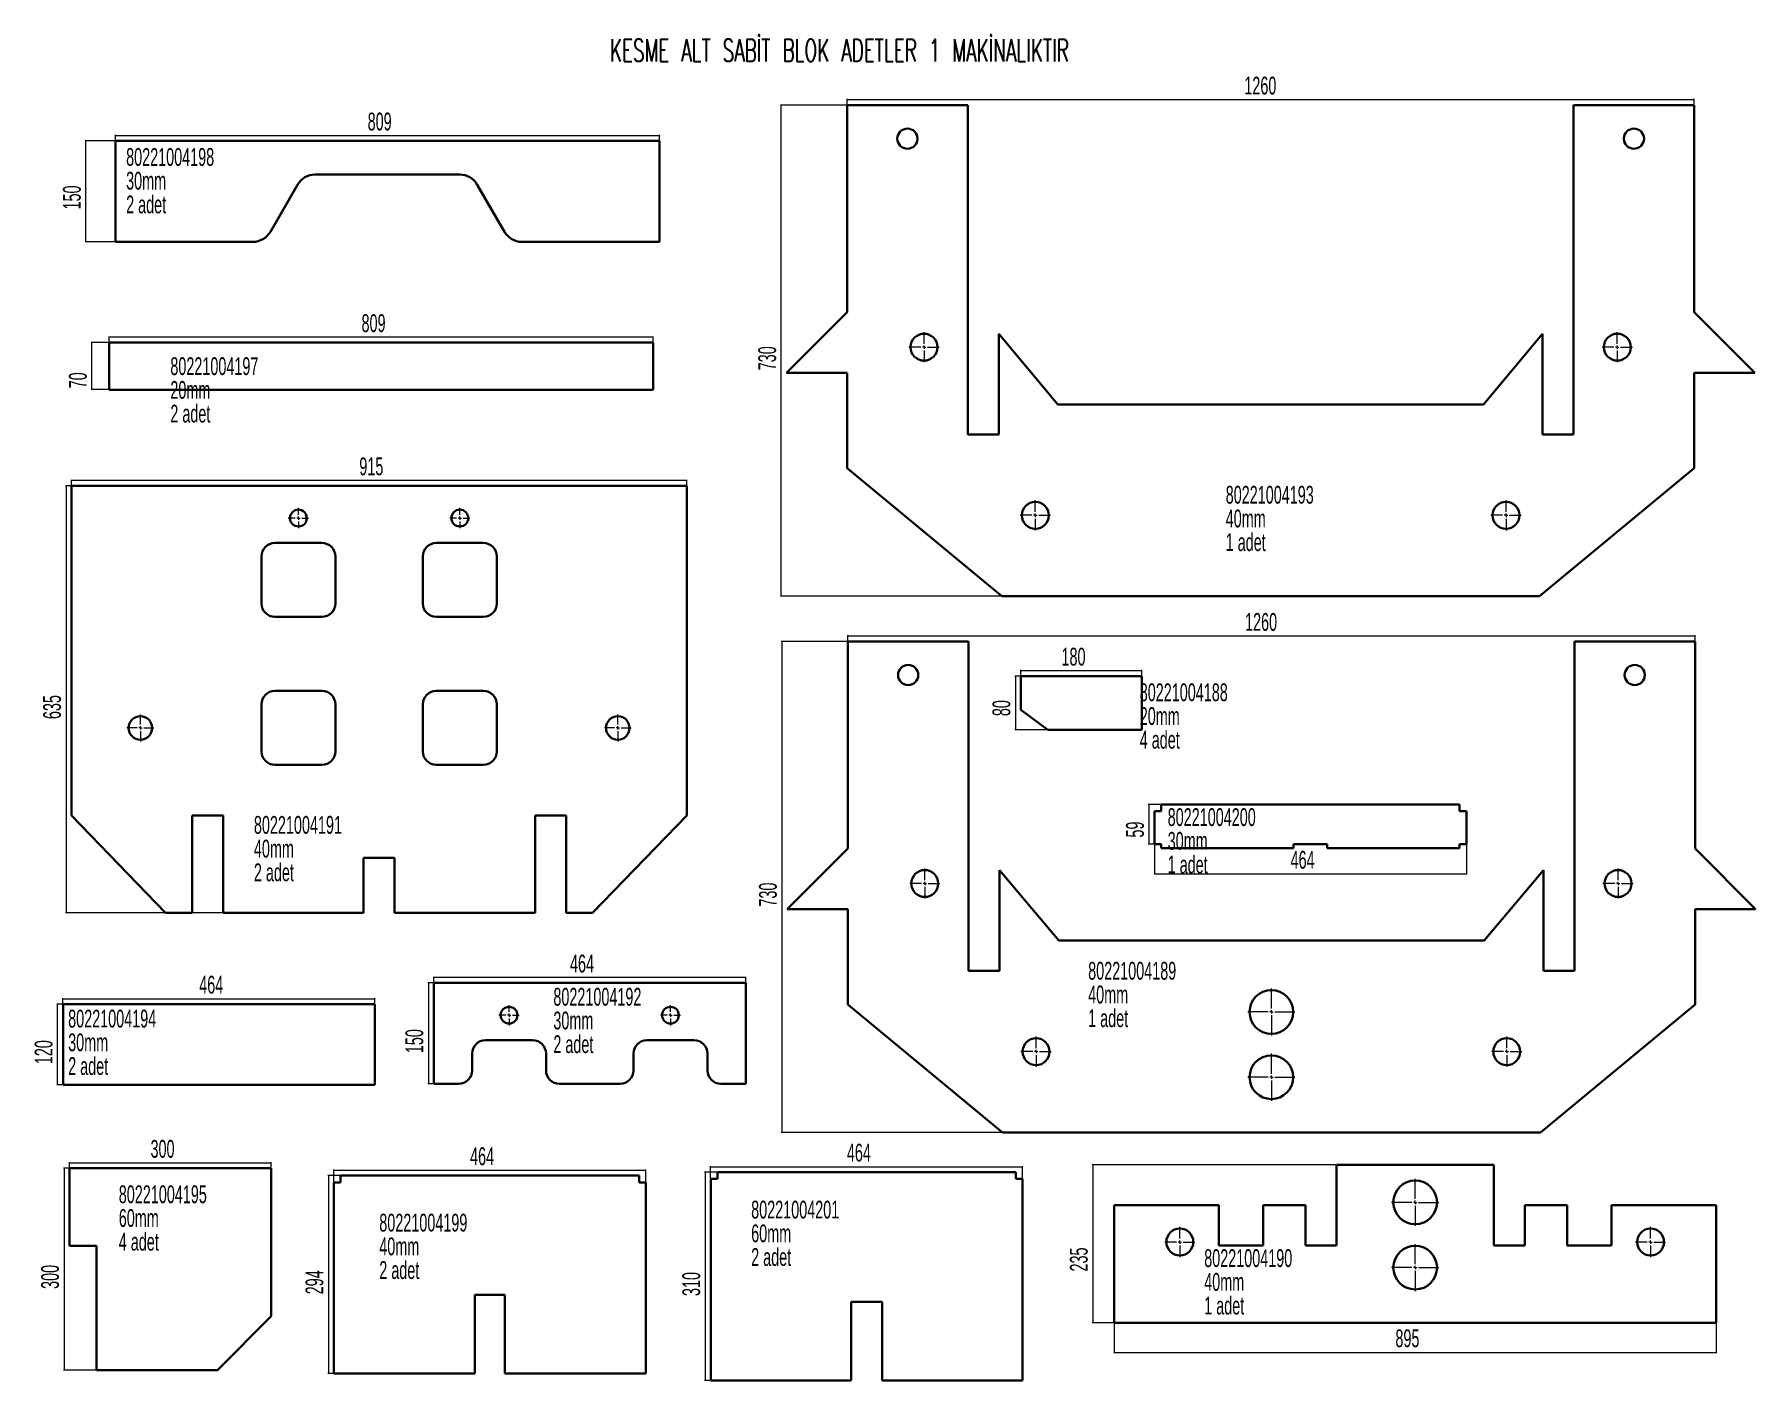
# Model space of a CAD drawing. Header units: millimetres. Extents: x 73 to 2632, y 51 to 2052.
import ezdxf

# ---------------------------------------------------------------- set-up
doc = ezdxf.new("R2010")
doc.units = ezdxf.units.MM
doc.styles.add('SLDTEXTSTYLE0', font='TXT', dxfattribs={"width": 0.605, "bigfont": 'bigfont'})
doc.styles.add('SLDTEXTSTYLE1', font='TXT', dxfattribs={"width": 0.605})
doc.dimstyles.new('SLDDIMSTYLE0', dxfattribs={"dimtxt": 25.683187, "dimasz": 2, "dimexe": 0, "dimexo": 0.0625, "dimgap": 6.420797, "dimtad": 1, "dimrnd": 1e-09, "dimzin": 12, "dimdsep": 46, "dimtxsty": 'SLDTEXTSTYLE1', "dimsah": 1, "dimcen": 0.09, "dimadec": 0, "dimazin": 3, "dimtfac": 1, "dimtofl": 0, "dimtmove": 0, "dimatfit": 3, "dimfxl": 1, "dimfrac": 2, "dimtolj": 1, "dimtzin": 12, "dimarcsym": 0})

# ---------------------------------------------------------------- blocks, each defined once
blk = doc.blocks.new('_D')
at = {"color": 7, "linetype": 'Continuous', "lineweight": 0}
for p, q in [((1539.6, 1099), (1539.6, 1107)), ((1719.6, 1106), (1539.6, 1106)), ((1719.6, 1099), (1719.6, 1107))]:
    blk.add_line(p, q, dxfattribs=at)
at = {"color": 7, "linetype": 'Continuous', "lineweight": 18}
for points in [[(1539.6, 1106), (1541.6, 1105.7), (1541.6, 1106.3)], [(1719.6, 1106), (1717.6, 1106.3), (1717.6, 1105.7)]]:
    blk.add_solid(points, dxfattribs=at)
at = {"color": 7, "linetype": 'Continuous', "lineweight": 18, "insert": (1600.2, 1140.1), "char_height": 26.46, "attachment_point": 1, "style": 'SLDTEXTSTYLE1'}
blk.add_mtext('180', dxfattribs=at)
blk = doc.blocks.new('_D_1')
at = {"color": 7, "linetype": 'Continuous', "lineweight": 0}
for p, q in [((1538.6, 1098), (1530.6, 1098)), ((1531.6, 1098), (1531.6, 1018)), ((1578.6, 1018), (1530.6, 1018))]:
    blk.add_line(p, q, dxfattribs=at)
at = {"color": 7, "linetype": 'Continuous', "lineweight": 18}
for points in [[(1531.6, 1098), (1531.3, 1096), (1532, 1096)], [(1531.6, 1018), (1532, 1020), (1531.3, 1020)]]:
    blk.add_solid(points, dxfattribs=at)
at = {"color": 7, "linetype": 'Continuous', "lineweight": 18, "insert": (1497.5, 1038.4), "char_height": 26.46, "attachment_point": 1, "rotation": 90, "style": 'SLDTEXTSTYLE1'}
blk.add_mtext('80', dxfattribs=at)
blk = doc.blocks.new('SW_NOTE_0')
at = {"color": 0, "linetype": 'Continuous', "lineweight": 0, "attachment_point": 1, "style": 'SLDTEXTSTYLE1'}
for s, insert, char_height in [('80221004188', (0, 34.1), 26.458), ('20mm', (0, -1.2), 26.46), ('4 adet', (0, -36.4), 26.46)]:
    blk.add_mtext(s, dxfattribs=dict(at, insert=insert, char_height=char_height))
blk = doc.blocks.new('_D_2')
at = {"color": 7, "linetype": 'Continuous', "lineweight": 0}
for p, q in [((1282.4, 1150.6), (1282.4, 1158.6)), ((1282.4, 1157.6), (2542.4, 1157.6)), ((2542.4, 1150.6), (2542.4, 1158.6))]:
    blk.add_line(p, q, dxfattribs=at)
at = {"color": 7, "linetype": 'Continuous', "lineweight": 18}
for points in [[(1282.4, 1157.6), (1284.4, 1157.3), (1284.4, 1157.9)], [(2542.4, 1157.6), (2540.4, 1157.9), (2540.4, 1157.3)]]:
    blk.add_solid(points, dxfattribs=at)
at = {"color": 7, "linetype": 'Continuous', "lineweight": 18, "insert": (1873.2, 1191.7), "char_height": 26.46, "attachment_point": 1, "style": 'SLDTEXTSTYLE1'}
blk.add_mtext('1260', dxfattribs=at)
blk = doc.blocks.new('_D_3')
at = {"color": 7, "linetype": 'Continuous', "lineweight": 0}
for p, q in [((1281.4, 1149.6), (1183.4, 1149.6)), ((1184.4, 1149.6), (1184.4, 419.6)), ((1511.4, 419.6), (1183.4, 419.6))]:
    blk.add_line(p, q, dxfattribs=at)
at = {"color": 7, "linetype": 'Continuous', "lineweight": 18}
for points in [[(1184.4, 1149.6), (1184.1, 1147.6), (1184.7, 1147.6)], [(1184.4, 419.6), (1184.7, 421.6), (1184.1, 421.6)]]:
    blk.add_solid(points, dxfattribs=at)
at = {"color": 7, "linetype": 'Continuous', "lineweight": 18, "insert": (1150.3, 755.2), "char_height": 26.46, "attachment_point": 1, "rotation": 90, "style": 'SLDTEXTSTYLE1'}
blk.add_mtext('730', dxfattribs=at)
blk = doc.blocks.new('SW_NOTE_0_1')
at = {"color": 0, "linetype": 'Continuous', "lineweight": 0, "attachment_point": 1, "style": 'SLDTEXTSTYLE1'}
for s, insert, char_height in [('80221004189', (0, 34.1), 26.458), ('40mm', (0, -1.2), 26.46), ('1 adet', (0, -36.4), 26.46)]:
    blk.add_mtext(s, dxfattribs=dict(at, insert=insert, char_height=char_height))
blk = doc.blocks.new('SW_CENTERMARKSYMBOL_0')
at = {"color": 0, "linetype": 'Continuous', "lineweight": 18}
for p, q in [((0, 5), (0, 35)), ((-5, 0), (-35, 0)), ((0, 0), (-2.5, 0)), ((0, 0), (0, 2.5)), ((0, 0), (0, -2.5)), ((0, 0), (2.5, 0)), ((5, 0), (35, 0)), ((0, -5), (0, -35))]:
    blk.add_line(p, q, dxfattribs=at)
blk = doc.blocks.new('SW_CENTERMARKSYMBOL_1')
at = {"color": 0, "linetype": 'Continuous', "lineweight": 18}
for p, q in [((0, 5), (0, 35)), ((-5, 0), (-35, 0)), ((0, 0), (-2.5, 0)), ((0, 0), (0, 2.5)), ((0, 0), (0, -2.5)), ((0, 0), (2.5, 0)), ((5, 0), (35, 0)), ((0, -5), (0, -35))]:
    blk.add_line(p, q, dxfattribs=at)
blk = doc.blocks.new('SW_CENTERMARKSYMBOL_2')
at = {"color": 0, "linetype": 'Continuous', "lineweight": 18}
for p, q in [((-5, 0), (-22.5, 0)), ((0, 0), (-2.5, 0)), ((0, 5), (0, 22.5)), ((0, 0), (0, 2.5)), ((0, 0), (0, -2.5)), ((0, 0), (2.5, 0)), ((5, 0), (22.5, 0)), ((0, -5), (0, -22.5))]:
    blk.add_line(p, q, dxfattribs=at)
blk = doc.blocks.new('SW_CENTERMARKSYMBOL_3')
at = {"color": 0, "linetype": 'Continuous', "lineweight": 18}
for p, q in [((-5, 0), (-22.5, 0)), ((0, 0), (-2.5, 0)), ((0, 5), (0, 22.5)), ((0, 0), (0, 2.5)), ((0, 0), (0, -2.5)), ((0, 0), (2.5, 0)), ((5, 0), (22.5, 0)), ((0, -5), (0, -22.5))]:
    blk.add_line(p, q, dxfattribs=at)
blk = doc.blocks.new('SW_CENTERMARKSYMBOL_4')
at = {"color": 0, "linetype": 'Continuous', "lineweight": 18}
for p, q in [((-5, 0), (-22.5, 0)), ((0, 0), (-2.5, 0)), ((0, 5), (0, 22.5)), ((0, 0), (0, 2.5)), ((0, 0), (0, -2.5)), ((0, 0), (2.5, 0)), ((5, 0), (22.5, 0)), ((0, -5), (0, -22.5))]:
    blk.add_line(p, q, dxfattribs=at)
blk = doc.blocks.new('SW_CENTERMARKSYMBOL_5')
at = {"color": 0, "linetype": 'Continuous', "lineweight": 18}
for p, q in [((-5, 0), (-22.5, 0)), ((0, 0), (-2.5, 0)), ((0, 5), (0, 22.5)), ((0, 0), (0, 2.5)), ((0, 0), (0, -2.5)), ((0, 0), (2.5, 0)), ((5, 0), (22.5, 0)), ((0, -5), (0, -22.5))]:
    blk.add_line(p, q, dxfattribs=at)
blk = doc.blocks.new('_D_4')
at = {"color": 7, "linetype": 'Continuous', "lineweight": 0}
for p, q in [((1678.7, 135.5), (1678.7, 91.5)), ((2573.7, 135.5), (2573.7, 91.5)), ((1678.7, 92.5), (2573.7, 92.5))]:
    blk.add_line(p, q, dxfattribs=at)
at = {"color": 7, "linetype": 'Continuous', "lineweight": 18}
for points in [[(1678.7, 92.5), (1680.7, 92.2), (1680.7, 92.9)], [(2573.7, 92.5), (2571.7, 92.9), (2571.7, 92.2)]]:
    blk.add_solid(points, dxfattribs=at)
at = {"color": 7, "linetype": 'Continuous', "lineweight": 18, "insert": (2096.8, 126.6), "char_height": 26.46, "attachment_point": 1, "style": 'SLDTEXTSTYLE1'}
blk.add_mtext('895', dxfattribs=at)
blk = doc.blocks.new('_D_5')
at = {"color": 7, "linetype": 'Continuous', "lineweight": 0}
for p, q in [((2008.2, 371.5), (1645.7, 371.5)), ((1646.7, 371.5), (1646.7, 136.5)), ((1677.7, 136.5), (1645.7, 136.5))]:
    blk.add_line(p, q, dxfattribs=at)
at = {"color": 7, "linetype": 'Continuous', "lineweight": 18}
for points in [[(1646.7, 371.5), (1646.4, 369.5), (1647, 369.5)], [(1646.7, 136.5), (1647, 138.5), (1646.4, 138.5)]]:
    blk.add_solid(points, dxfattribs=at)
at = {"color": 7, "linetype": 'Continuous', "lineweight": 18, "insert": (1612.6, 212.7), "char_height": 26.46, "attachment_point": 1, "rotation": 90, "style": 'SLDTEXTSTYLE1'}
blk.add_mtext('235', dxfattribs=at)
blk = doc.blocks.new('SW_NOTE_0_2')
at = {"color": 0, "linetype": 'Continuous', "lineweight": 0, "attachment_point": 1, "style": 'SLDTEXTSTYLE1'}
for s, insert, char_height in [('80221004190', (0, 34.1), 26.458), ('40mm', (0, -1.2), 26.46), ('1 adet', (0, -36.4), 26.46)]:
    blk.add_mtext(s, dxfattribs=dict(at, insert=insert, char_height=char_height))
blk = doc.blocks.new('SW_CENTERMARKSYMBOL_6')
at = {"color": 0, "linetype": 'Continuous', "lineweight": 18}
for p, q in [((0, 5), (0, 35)), ((-5, 0), (-35, 0)), ((0, 0), (-2.5, 0)), ((0, 0), (0, 2.5)), ((0, 0), (0, -2.5)), ((0, 0), (2.5, 0)), ((5, 0), (35, 0)), ((0, -5), (0, -35))]:
    blk.add_line(p, q, dxfattribs=at)
blk = doc.blocks.new('SW_CENTERMARKSYMBOL_7')
at = {"color": 0, "linetype": 'Continuous', "lineweight": 18}
for p, q in [((0, 5), (0, 35)), ((-5, 0), (-35, 0)), ((0, 0), (-2.5, 0)), ((0, 0), (0, 2.5)), ((0, 0), (0, -2.5)), ((0, 0), (2.5, 0)), ((5, 0), (35, 0)), ((0, -5), (0, -35))]:
    blk.add_line(p, q, dxfattribs=at)
blk = doc.blocks.new('SW_CENTERMARKSYMBOL_8')
at = {"color": 0, "linetype": 'Continuous', "lineweight": 18}
for p, q in [((-5, 0), (-22.5, 0)), ((0, 0), (-2.5, 0)), ((0, 5), (0, 22.5)), ((0, 0), (0, 2.5)), ((0, 0), (0, -2.5)), ((0, 0), (2.5, 0)), ((5, 0), (22.5, 0)), ((0, -5), (0, -22.5))]:
    blk.add_line(p, q, dxfattribs=at)
blk = doc.blocks.new('SW_CENTERMARKSYMBOL_9')
at = {"color": 0, "linetype": 'Continuous', "lineweight": 18}
for p, q in [((-5, 0), (-22.5, 0)), ((0, 0), (-2.5, 0)), ((0, 5), (0, 22.5)), ((0, 0), (0, 2.5)), ((0, 0), (0, -2.5)), ((0, 0), (2.5, 0)), ((5, 0), (22.5, 0)), ((0, -5), (0, -22.5))]:
    blk.add_line(p, q, dxfattribs=at)
blk = doc.blocks.new('_D_6')
at = {"color": 7, "linetype": 'Continuous', "lineweight": 0}
for p, q in [((127.8, 1381.9), (127.8, 1389.9)), ((1042.8, 1388.9), (127.8, 1388.9)), ((1042.8, 1381.9), (1042.8, 1389.9))]:
    blk.add_line(p, q, dxfattribs=at)
at = {"color": 7, "linetype": 'Continuous', "lineweight": 18}
for points in [[(127.8, 1388.9), (129.8, 1388.6), (129.8, 1389.2)], [(1042.8, 1388.9), (1040.8, 1389.2), (1040.8, 1388.6)]]:
    blk.add_solid(points, dxfattribs=at)
at = {"color": 7, "linetype": 'Continuous', "lineweight": 18, "insert": (555.9, 1423), "char_height": 26.46, "attachment_point": 1, "style": 'SLDTEXTSTYLE1'}
blk.add_mtext('915', dxfattribs=at)
blk = doc.blocks.new('_D_7')
at = {"color": 7, "linetype": 'Continuous', "lineweight": 0}
for p, q in [((126.8, 1380.9), (118.8, 1380.9)), ((119.8, 1380.9), (119.8, 745.9)), ((352.3, 745.9), (118.8, 745.9))]:
    blk.add_line(p, q, dxfattribs=at)
at = {"color": 7, "linetype": 'Continuous', "lineweight": 18}
for points in [[(119.8, 1380.9), (119.5, 1378.9), (120.1, 1378.9)], [(119.8, 745.9), (120.1, 747.9), (119.5, 747.9)]]:
    blk.add_solid(points, dxfattribs=at)
at = {"color": 7, "linetype": 'Continuous', "lineweight": 18, "insert": (85.7, 1034), "char_height": 26.46, "attachment_point": 1, "rotation": 90, "style": 'SLDTEXTSTYLE1'}
blk.add_mtext('635', dxfattribs=at)
blk = doc.blocks.new('SW_NOTE_0_3')
at = {"color": 0, "linetype": 'Continuous', "lineweight": 0, "attachment_point": 1, "style": 'SLDTEXTSTYLE1'}
for s, insert, char_height in [('80221004191', (0, 34.1), 26.458), ('40mm', (0, -1.2), 26.46), ('2 adet', (0, -36.4), 26.46)]:
    blk.add_mtext(s, dxfattribs=dict(at, insert=insert, char_height=char_height))
blk = doc.blocks.new('SW_CENTERMARKSYMBOL_10')
at = {"color": 0, "linetype": 'Continuous', "lineweight": 18}
for p, q in [((-5, 0), (-20, 0)), ((0, 0), (-2.5, 0)), ((0, 5), (0, 20)), ((0, 0), (0, 2.5)), ((0, 0), (0, -2.5)), ((0, 0), (2.5, 0)), ((5, 0), (20, 0)), ((0, -5), (0, -20))]:
    blk.add_line(p, q, dxfattribs=at)
blk = doc.blocks.new('SW_CENTERMARKSYMBOL_11')
at = {"color": 0, "linetype": 'Continuous', "lineweight": 18}
for p, q in [((-5, 0), (-20, 0)), ((0, 0), (-2.5, 0)), ((0, 5), (0, 20)), ((0, 0), (0, 2.5)), ((0, 0), (0, -2.5)), ((0, 0), (2.5, 0)), ((5, 0), (20, 0)), ((0, -5), (0, -20))]:
    blk.add_line(p, q, dxfattribs=at)
blk = doc.blocks.new('SW_CENTERMARKSYMBOL_12')
at = {"color": 0, "linetype": 'Continuous', "lineweight": 18}
for p, q in [((-5, 0), (-15, 0)), ((0, 0), (-2.5, 0)), ((0, 5), (0, 15)), ((0, 0), (0, 2.5)), ((0, 0), (0, -2.5)), ((0, 0), (2.5, 0)), ((5, 0), (15, 0)), ((0, -5), (0, -15))]:
    blk.add_line(p, q, dxfattribs=at)
blk = doc.blocks.new('SW_CENTERMARKSYMBOL_13')
at = {"color": 0, "linetype": 'Continuous', "lineweight": 18}
for p, q in [((-5, 0), (-15, 0)), ((0, 0), (-2.5, 0)), ((0, 5), (0, 15)), ((0, 0), (0, 2.5)), ((0, 0), (0, -2.5)), ((0, 0), (2.5, 0)), ((5, 0), (15, 0)), ((0, -5), (0, -15))]:
    blk.add_line(p, q, dxfattribs=at)
blk = doc.blocks.new('_D_8')
at = {"color": 7, "linetype": 'Continuous', "lineweight": 0}
for p, q in [((666.6, 642.7), (666.6, 650.7)), ((1130.6, 649.7), (666.6, 649.7)), ((1130.6, 642.7), (1130.6, 650.7))]:
    blk.add_line(p, q, dxfattribs=at)
at = {"color": 7, "linetype": 'Continuous', "lineweight": 18}
for points in [[(666.6, 649.7), (668.6, 649.4), (668.6, 650)], [(1130.6, 649.7), (1128.6, 650), (1128.6, 649.4)]]:
    blk.add_solid(points, dxfattribs=at)
at = {"color": 7, "linetype": 'Continuous', "lineweight": 18, "insert": (869.2, 683.8), "char_height": 26.46, "attachment_point": 1, "style": 'SLDTEXTSTYLE1'}
blk.add_mtext('464', dxfattribs=at)
blk = doc.blocks.new('_D_9')
at = {"color": 7, "linetype": 'Continuous', "lineweight": 0}
for p, q in [((665.6, 641.7), (657.6, 641.7)), ((658.6, 641.7), (658.6, 491.7)), ((665.6, 491.7), (657.6, 491.7))]:
    blk.add_line(p, q, dxfattribs=at)
at = {"color": 7, "linetype": 'Continuous', "lineweight": 18}
for points in [[(658.6, 641.7), (658.3, 639.7), (658.9, 639.7)], [(658.6, 491.7), (658.9, 493.7), (658.3, 493.7)]]:
    blk.add_solid(points, dxfattribs=at)
at = {"color": 7, "linetype": 'Continuous', "lineweight": 18, "insert": (624.5, 537.3), "char_height": 26.46, "attachment_point": 1, "rotation": 90, "style": 'SLDTEXTSTYLE1'}
blk.add_mtext('150', dxfattribs=at)
blk = doc.blocks.new('SW_NOTE_0_4')
at = {"color": 0, "linetype": 'Continuous', "lineweight": 0, "attachment_point": 1, "style": 'SLDTEXTSTYLE1'}
for s, insert, char_height in [('80221004192', (0, 34.1), 26.458), ('30mm', (0, -1.2), 26.46), ('2 adet', (0, -36.4), 26.46)]:
    blk.add_mtext(s, dxfattribs=dict(at, insert=insert, char_height=char_height))
blk = doc.blocks.new('SW_CENTERMARKSYMBOL_14')
at = {"color": 0, "linetype": 'Continuous', "lineweight": 18}
for p, q in [((-5, 0), (-15, 0)), ((0, 0), (-2.5, 0)), ((0, 5), (0, 15)), ((0, 0), (0, 2.5)), ((0, 0), (0, -2.5)), ((0, 0), (2.5, 0)), ((5, 0), (15, 0)), ((0, -5), (0, -15))]:
    blk.add_line(p, q, dxfattribs=at)
blk = doc.blocks.new('SW_CENTERMARKSYMBOL_15')
at = {"color": 0, "linetype": 'Continuous', "lineweight": 18}
for p, q in [((-5, 0), (-15, 0)), ((0, 0), (-2.5, 0)), ((0, 5), (0, 15)), ((0, 0), (0, 2.5)), ((0, 0), (0, -2.5)), ((0, 0), (2.5, 0)), ((5, 0), (15, 0)), ((0, -5), (0, -15))]:
    blk.add_line(p, q, dxfattribs=at)
blk = doc.blocks.new('_D_10')
at = {"color": 7, "linetype": 'Continuous', "lineweight": 0}
for p, q in [((1281.3, 1948), (1281.3, 1956)), ((1281.3, 1955), (2541.3, 1955)), ((2541.3, 1948), (2541.3, 1956))]:
    blk.add_line(p, q, dxfattribs=at)
at = {"color": 7, "linetype": 'Continuous', "lineweight": 18}
for points in [[(1281.3, 1955), (1283.3, 1954.6), (1283.3, 1955.3)], [(2541.3, 1955), (2539.3, 1955.3), (2539.3, 1954.6)]]:
    blk.add_solid(points, dxfattribs=at)
at = {"color": 7, "linetype": 'Continuous', "lineweight": 18, "insert": (1872.1, 1989.1), "char_height": 26.46, "attachment_point": 1, "style": 'SLDTEXTSTYLE1'}
blk.add_mtext('1260', dxfattribs=at)
blk = doc.blocks.new('_D_11')
at = {"color": 7, "linetype": 'Continuous', "lineweight": 0}
for p, q in [((1280.3, 1947), (1182.3, 1947)), ((1183.3, 1217), (1183.3, 1947)), ((1510.3, 1217), (1182.3, 1217))]:
    blk.add_line(p, q, dxfattribs=at)
at = {"color": 7, "linetype": 'Continuous', "lineweight": 18}
for points in [[(1183.3, 1947), (1182.9, 1945), (1183.6, 1945)], [(1183.3, 1217), (1183.6, 1219), (1182.9, 1219)]]:
    blk.add_solid(points, dxfattribs=at)
at = {"color": 7, "linetype": 'Continuous', "lineweight": 18, "insert": (1149.2, 1552.6), "char_height": 26.46, "attachment_point": 1, "rotation": 90, "style": 'SLDTEXTSTYLE1'}
blk.add_mtext('730', dxfattribs=at)
blk = doc.blocks.new('SW_NOTE_0_5')
at = {"color": 0, "linetype": 'Continuous', "lineweight": 0, "attachment_point": 1, "style": 'SLDTEXTSTYLE1'}
for s, insert, char_height in [('80221004193', (0, 34.1), 26.458), ('40mm', (0, -1.2), 26.46), ('1 adet', (0, -36.4), 26.46)]:
    blk.add_mtext(s, dxfattribs=dict(at, insert=insert, char_height=char_height))
blk = doc.blocks.new('SW_CENTERMARKSYMBOL_16')
at = {"color": 0, "linetype": 'Continuous', "lineweight": 18}
for p, q in [((-5, 0), (-22.5, 0)), ((0, 0), (-2.5, 0)), ((0, 5), (0, 22.5)), ((0, 0), (0, 2.5)), ((0, 0), (0, -2.5)), ((0, 0), (2.5, 0)), ((5, 0), (22.5, 0)), ((0, -5), (0, -22.5))]:
    blk.add_line(p, q, dxfattribs=at)
blk = doc.blocks.new('SW_CENTERMARKSYMBOL_17')
at = {"color": 0, "linetype": 'Continuous', "lineweight": 18}
for p, q in [((-5, 0), (-22.5, 0)), ((0, 0), (-2.5, 0)), ((0, 5), (0, 22.5)), ((0, 0), (0, 2.5)), ((0, 0), (0, -2.5)), ((0, 0), (2.5, 0)), ((5, 0), (22.5, 0)), ((0, -5), (0, -22.5))]:
    blk.add_line(p, q, dxfattribs=at)
blk = doc.blocks.new('SW_CENTERMARKSYMBOL_18')
at = {"color": 0, "linetype": 'Continuous', "lineweight": 18}
for p, q in [((-5, 0), (-22.5, 0)), ((0, 0), (-2.5, 0)), ((0, 5), (0, 22.5)), ((0, 0), (0, 2.5)), ((0, 0), (0, -2.5)), ((0, 0), (2.5, 0)), ((5, 0), (22.5, 0)), ((0, -5), (0, -22.5))]:
    blk.add_line(p, q, dxfattribs=at)
blk = doc.blocks.new('SW_CENTERMARKSYMBOL_19')
at = {"color": 0, "linetype": 'Continuous', "lineweight": 18}
for p, q in [((-5, 0), (-22.5, 0)), ((0, 0), (-2.5, 0)), ((0, 5), (0, 22.5)), ((0, 0), (0, 2.5)), ((0, 0), (0, -2.5)), ((0, 0), (2.5, 0)), ((5, 0), (22.5, 0)), ((0, -5), (0, -22.5))]:
    blk.add_line(p, q, dxfattribs=at)
blk = doc.blocks.new('_D_12')
at = {"color": 7, "linetype": 'Continuous', "lineweight": 0}
for p, q in [((115.2, 611.3), (115.2, 619.3)), ((115.2, 618.3), (579.2, 618.3)), ((579.2, 611.3), (579.2, 619.3))]:
    blk.add_line(p, q, dxfattribs=at)
at = {"color": 7, "linetype": 'Continuous', "lineweight": 18}
for points in [[(115.2, 618.3), (117.2, 618), (117.2, 618.6)], [(579.2, 618.3), (577.2, 618.6), (577.2, 618)]]:
    blk.add_solid(points, dxfattribs=at)
at = {"color": 7, "linetype": 'Continuous', "lineweight": 18, "insert": (317.8, 652.4), "char_height": 26.46, "attachment_point": 1, "style": 'SLDTEXTSTYLE1'}
blk.add_mtext('464', dxfattribs=at)
blk = doc.blocks.new('_D_13')
at = {"color": 7, "linetype": 'Continuous', "lineweight": 0}
for p, q in [((114.2, 610.3), (106.2, 610.3)), ((107.2, 490.3), (107.2, 610.3)), ((114.2, 490.3), (106.2, 490.3))]:
    blk.add_line(p, q, dxfattribs=at)
at = {"color": 7, "linetype": 'Continuous', "lineweight": 18}
for points in [[(107.2, 610.3), (106.9, 608.3), (107.5, 608.3)], [(107.2, 490.3), (107.5, 492.3), (106.9, 492.3)]]:
    blk.add_solid(points, dxfattribs=at)
at = {"color": 7, "linetype": 'Continuous', "lineweight": 18, "insert": (73.1, 520.9), "char_height": 26.46, "attachment_point": 1, "rotation": 90, "style": 'SLDTEXTSTYLE1'}
blk.add_mtext('120', dxfattribs=at)
blk = doc.blocks.new('SW_NOTE_0_6')
at = {"color": 0, "linetype": 'Continuous', "lineweight": 0, "attachment_point": 1, "style": 'SLDTEXTSTYLE1'}
for s, insert, char_height in [('80221004194', (0, 34.1), 26.458), ('30mm', (0, -1.2), 26.46), ('2 adet', (0, -36.4), 26.46)]:
    blk.add_mtext(s, dxfattribs=dict(at, insert=insert, char_height=char_height))
blk = doc.blocks.new('_D_14')
at = {"color": 7, "linetype": 'Continuous', "lineweight": 0}
for p, q in [((124.8, 367.2), (124.8, 375.2)), ((124.8, 374.2), (424.8, 374.2)), ((424.8, 367.2), (424.8, 375.2))]:
    blk.add_line(p, q, dxfattribs=at)
at = {"color": 7, "linetype": 'Continuous', "lineweight": 18}
for points in [[(124.8, 374.2), (126.8, 373.9), (126.8, 374.6)], [(424.8, 374.2), (422.8, 374.6), (422.8, 373.9)]]:
    blk.add_solid(points, dxfattribs=at)
at = {"color": 7, "linetype": 'Continuous', "lineweight": 18, "insert": (245.4, 408.3), "char_height": 26.46, "attachment_point": 1, "style": 'SLDTEXTSTYLE1'}
blk.add_mtext('300', dxfattribs=at)
blk = doc.blocks.new('_D_15')
at = {"color": 7, "linetype": 'Continuous', "lineweight": 0}
for p, q in [((123.8, 366.2), (115.8, 366.2)), ((116.8, 366.2), (116.8, 66.2)), ((163.8, 66.2), (115.8, 66.2))]:
    blk.add_line(p, q, dxfattribs=at)
at = {"color": 7, "linetype": 'Continuous', "lineweight": 18}
for points in [[(116.8, 366.2), (116.5, 364.2), (117.1, 364.2)], [(116.8, 66.2), (117.1, 68.2), (116.5, 68.2)]]:
    blk.add_solid(points, dxfattribs=at)
at = {"color": 7, "linetype": 'Continuous', "lineweight": 18, "insert": (82.7, 186.8), "char_height": 26.46, "attachment_point": 1, "rotation": 90, "style": 'SLDTEXTSTYLE1'}
blk.add_mtext('300', dxfattribs=at)
blk = doc.blocks.new('SW_NOTE_0_7')
at = {"color": 0, "linetype": 'Continuous', "lineweight": 0, "attachment_point": 1, "style": 'SLDTEXTSTYLE1'}
for s, insert, char_height in [('80221004195', (0, 34.1), 26.458), ('60mm', (0, -1.2), 26.46), ('4 adet', (0, -36.4), 26.46)]:
    blk.add_mtext(s, dxfattribs=dict(at, insert=insert, char_height=char_height))
blk = doc.blocks.new('_D_16')
at = {"color": 7, "linetype": 'Continuous', "lineweight": 0}
for p, q in [((193.2, 1894.5), (193.2, 1902.5)), ((193.2, 1901.5), (1002.2, 1901.5)), ((1002.2, 1894.5), (1002.2, 1902.5))]:
    blk.add_line(p, q, dxfattribs=at)
at = {"color": 7, "linetype": 'Continuous', "lineweight": 18}
for points in [[(193.2, 1901.5), (195.2, 1901.2), (195.2, 1901.9)], [(1002.2, 1901.5), (1000.2, 1901.9), (1000.2, 1901.2)]]:
    blk.add_solid(points, dxfattribs=at)
at = {"color": 7, "linetype": 'Continuous', "lineweight": 18, "insert": (568.3, 1935.7), "char_height": 26.46, "attachment_point": 1, "style": 'SLDTEXTSTYLE1'}
blk.add_mtext('809', dxfattribs=at)
blk = doc.blocks.new('_D_17')
at = {"color": 7, "linetype": 'Continuous', "lineweight": 0}
for p, q in [((192.2, 1893.5), (148.2, 1893.5)), ((149.2, 1743.5), (149.2, 1893.5)), ((192.2, 1743.5), (148.2, 1743.5))]:
    blk.add_line(p, q, dxfattribs=at)
at = {"color": 7, "linetype": 'Continuous', "lineweight": 18}
for points in [[(149.2, 1893.5), (148.9, 1891.5), (149.5, 1891.5)], [(149.2, 1743.5), (149.5, 1745.5), (148.9, 1745.5)]]:
    blk.add_solid(points, dxfattribs=at)
at = {"color": 7, "linetype": 'Continuous', "lineweight": 18, "insert": (115.1, 1791.7), "char_height": 26.46, "attachment_point": 1, "rotation": 90, "style": 'SLDTEXTSTYLE1'}
blk.add_mtext('150', dxfattribs=at)
blk = doc.blocks.new('SW_NOTE_0_8')
at = {"color": 0, "linetype": 'Continuous', "lineweight": 0, "attachment_point": 1, "style": 'SLDTEXTSTYLE1'}
for s, insert, char_height in [('80221004198', (0, 34.1), 26.458), ('30mm', (0, -1.2), 26.46), ('2 adet', (0, -36.4), 26.46)]:
    blk.add_mtext(s, dxfattribs=dict(at, insert=insert, char_height=char_height))
blk = doc.blocks.new('_D_18')
at = {"color": 7, "linetype": 'Continuous', "lineweight": 0}
for p, q in [((518, 346.2), (518, 364.2)), ((518, 363.2), (982, 363.2)), ((982, 346.2), (982, 364.2))]:
    blk.add_line(p, q, dxfattribs=at)
at = {"color": 7, "linetype": 'Continuous', "lineweight": 18}
for points in [[(518, 363.2), (520, 362.9), (520, 363.5)], [(982, 363.2), (980, 363.5), (980, 362.9)]]:
    blk.add_solid(points, dxfattribs=at)
at = {"color": 7, "linetype": 'Continuous', "lineweight": 18, "insert": (720.6, 397.3), "char_height": 26.46, "attachment_point": 1, "style": 'SLDTEXTSTYLE1'}
blk.add_mtext('464', dxfattribs=at)
blk = doc.blocks.new('_D_19')
at = {"color": 7, "linetype": 'Continuous', "lineweight": 0}
for p, q in [((527, 355.2), (509, 355.2)), ((510, 355.2), (510, 61.2)), ((517, 61.2), (509, 61.2))]:
    blk.add_line(p, q, dxfattribs=at)
at = {"color": 7, "linetype": 'Continuous', "lineweight": 18}
for points in [[(510, 355.2), (509.7, 353.2), (510.4, 353.2)], [(510, 61.2), (510.4, 63.2), (509.7, 63.2)]]:
    blk.add_solid(points, dxfattribs=at)
at = {"color": 7, "linetype": 'Continuous', "lineweight": 18, "insert": (475.9, 178.8), "char_height": 26.46, "attachment_point": 1, "rotation": 90, "style": 'SLDTEXTSTYLE1'}
blk.add_mtext('294', dxfattribs=at)
blk = doc.blocks.new('SW_NOTE_0_9')
at = {"color": 0, "linetype": 'Continuous', "lineweight": 0, "attachment_point": 1, "style": 'SLDTEXTSTYLE1'}
for s, insert, char_height in [('80221004199', (0, 34.1), 26.458), ('40mm', (0, -1.2), 26.46), ('2 adet', (0, -36.4), 26.46)]:
    blk.add_mtext(s, dxfattribs=dict(at, insert=insert, char_height=char_height))
blk = doc.blocks.new('_D_20')
at = {"color": 7, "linetype": 'Continuous', "lineweight": 0}
for p, q in [((1738.3, 847), (1738.3, 803)), ((2202.3, 847), (2202.3, 803)), ((1738.3, 804), (2202.3, 804))]:
    blk.add_line(p, q, dxfattribs=at)
at = {"color": 7, "linetype": 'Continuous', "lineweight": 18}
for points in [[(1738.3, 804), (1740.3, 803.6), (1740.3, 804.3)], [(2202.3, 804), (2200.3, 804.3), (2200.3, 803.6)]]:
    blk.add_solid(points, dxfattribs=at)
at = {"color": 7, "linetype": 'Continuous', "lineweight": 18, "insert": (1940.9, 838.1), "char_height": 26.46, "attachment_point": 1, "style": 'SLDTEXTSTYLE1'}
blk.add_mtext('464', dxfattribs=at)
blk = doc.blocks.new('_D_21')
at = {"color": 7, "linetype": 'Continuous', "lineweight": 0}
for p, q in [((1747.3, 907), (1729.3, 907)), ((1730.3, 907), (1730.3, 848)), ((1737.3, 848), (1729.3, 848))]:
    blk.add_line(p, q, dxfattribs=at)
at = {"color": 7, "linetype": 'Continuous', "lineweight": 18}
for points in [[(1730.3, 907), (1730, 905), (1730.7, 905)], [(1730.3, 848), (1730.7, 850), (1730, 850)]]:
    blk.add_solid(points, dxfattribs=at)
at = {"color": 7, "linetype": 'Continuous', "lineweight": 18, "insert": (1696.2, 857.9), "char_height": 26.46, "attachment_point": 1, "rotation": 90, "style": 'SLDTEXTSTYLE1'}
blk.add_mtext('59', dxfattribs=at)
blk = doc.blocks.new('SW_NOTE_0_10')
at = {"color": 0, "linetype": 'Continuous', "lineweight": 0, "attachment_point": 1, "style": 'SLDTEXTSTYLE1'}
for s, insert, char_height in [('80221004200', (0, 34.1), 26.458), ('30mm', (0, -1.2), 26.46), ('1 adet', (0, -36.4), 26.46)]:
    blk.add_mtext(s, dxfattribs=dict(at, insert=insert, char_height=char_height))
blk = doc.blocks.new('_D_22')
at = {"color": 7, "linetype": 'Continuous', "lineweight": 0}
for p, q in [((1078.4, 351.5), (1078.4, 369.5)), ((1078.4, 368.5), (1542.4, 368.5)), ((1542.4, 351.5), (1542.4, 369.5))]:
    blk.add_line(p, q, dxfattribs=at)
at = {"color": 7, "linetype": 'Continuous', "lineweight": 18}
for points in [[(1078.4, 368.5), (1080.4, 368.2), (1080.4, 368.9)], [(1542.4, 368.5), (1540.4, 368.9), (1540.4, 368.2)]]:
    blk.add_solid(points, dxfattribs=at)
at = {"color": 7, "linetype": 'Continuous', "lineweight": 18, "insert": (1281, 402.7), "char_height": 26.46, "attachment_point": 1, "style": 'SLDTEXTSTYLE1'}
blk.add_mtext('464', dxfattribs=at)
blk = doc.blocks.new('_D_23')
at = {"color": 7, "linetype": 'Continuous', "lineweight": 0}
for p, q in [((1087.4, 360.5), (1069.4, 360.5)), ((1070.4, 360.5), (1070.4, 50.5)), ((1077.4, 50.5), (1069.4, 50.5))]:
    blk.add_line(p, q, dxfattribs=at)
at = {"color": 7, "linetype": 'Continuous', "lineweight": 18}
for points in [[(1070.4, 360.5), (1070.1, 358.5), (1070.8, 358.5)], [(1070.4, 50.5), (1070.8, 52.5), (1070.1, 52.5)]]:
    blk.add_solid(points, dxfattribs=at)
at = {"color": 7, "linetype": 'Continuous', "lineweight": 18, "insert": (1036.3, 176.2), "char_height": 26.46, "attachment_point": 1, "rotation": 90, "style": 'SLDTEXTSTYLE1'}
blk.add_mtext('310', dxfattribs=at)
blk = doc.blocks.new('SW_NOTE_0_11')
at = {"color": 0, "linetype": 'Continuous', "lineweight": 0, "attachment_point": 1, "style": 'SLDTEXTSTYLE1'}
for s, insert, char_height in [('80221004201', (0, 34.1), 26.458), ('60mm', (0, -1.2), 26.46), ('2 adet', (0, -36.4), 26.46)]:
    blk.add_mtext(s, dxfattribs=dict(at, insert=insert, char_height=char_height))
blk = doc.blocks.new('_D_24')
at = {"color": 7, "linetype": 'Continuous', "lineweight": 0}
for p, q in [((184.1, 1594.8), (184.1, 1602.8)), ((993.1, 1601.8), (184.1, 1601.8)), ((993.1, 1594.8), (993.1, 1602.8))]:
    blk.add_line(p, q, dxfattribs=at)
at = {"color": 7, "linetype": 'Continuous', "lineweight": 18}
for points in [[(184.1, 1601.8), (186.1, 1601.4), (186.1, 1602.1)], [(993.1, 1601.8), (991.1, 1602.1), (991.1, 1601.4)]]:
    blk.add_solid(points, dxfattribs=at)
at = {"color": 7, "linetype": 'Continuous', "lineweight": 18, "insert": (559.2, 1635.9), "char_height": 26.46, "attachment_point": 1, "style": 'SLDTEXTSTYLE1'}
blk.add_mtext('809', dxfattribs=at)
blk = doc.blocks.new('_D_25')
at = {"color": 7, "linetype": 'Continuous', "lineweight": 0}
for p, q in [((183.1, 1593.8), (157.1, 1593.8)), ((158.1, 1523.8), (158.1, 1593.8)), ((183.1, 1523.8), (157.1, 1523.8))]:
    blk.add_line(p, q, dxfattribs=at)
at = {"color": 7, "linetype": 'Continuous', "lineweight": 18}
for points in [[(158.1, 1593.8), (157.7, 1591.8), (158.4, 1591.8)], [(158.1, 1523.8), (158.4, 1525.8), (157.7, 1525.8)]]:
    blk.add_solid(points, dxfattribs=at)
at = {"color": 7, "linetype": 'Continuous', "lineweight": 18, "insert": (124, 1525.8), "char_height": 26.46, "attachment_point": 1, "rotation": 90, "style": 'SLDTEXTSTYLE1'}
blk.add_mtext('70', dxfattribs=at)
blk = doc.blocks.new('SW_NOTE_0_12')
at = {"color": 0, "linetype": 'Continuous', "lineweight": 0, "attachment_point": 1, "style": 'SLDTEXTSTYLE1'}
for s, insert, char_height in [('80221004197', (0, 34.1), 26.458), ('20mm', (0, -1.2), 26.46), ('2 adet', (0, -36.4), 26.46)]:
    blk.add_mtext(s, dxfattribs=dict(at, insert=insert, char_height=char_height))

msp = doc.modelspace()

# ---------------------------------------------------------------- linework, layer by layer
at = {"color": 7, "linetype": 'Continuous', "lineweight": 35}
for p, q in [((1281.271, 1946.964), (1281.271, 1638.964)), ((1460.771, 1946.964), (1281.271, 1946.964)), ((1460.771, 1456.964), (1460.771, 1946.964)), ((2361.771, 1946.964), (2361.771, 1456.964)), ((2541.271, 1946.964), (2361.771, 1946.964)), ((2541.271, 1638.964), (2541.271, 1946.964)), ((193.177, 1893.549), (1002.177, 1893.549)), ((193.177, 1743.549), (193.177, 1893.549)), ((1002.177, 1893.549), (1002.177, 1743.549)), ((705.357, 1843.549), (489.998, 1843.549)), ((464.017, 1828.549), (423.603, 1758.549)), ((771.752, 1758.549), (731.338, 1828.549)), ((397.622, 1743.549), (193.177, 1743.549)), ((1002.177, 1743.549), (797.733, 1743.549)), ((1281.271, 1638.964), (1191.271, 1548.964)), ((2631.271, 1548.964), (2541.271, 1638.964)), ((184.075, 1523.755), (184.075, 1593.755)), ((993.075, 1593.755), (184.075, 1593.755)), ((993.075, 1523.755), (993.075, 1593.755)), ((1506.771, 1606.964), (1506.771, 1456.964)), ((1594.876, 1501.964), (1506.771, 1606.964)), ((2315.771, 1606.964), (2227.665, 1501.964)), ((2315.771, 1456.964), (2315.771, 1606.964)), ((1191.271, 1548.964), (1281.271, 1548.964)), ((1281.271, 1548.964), (1281.271, 1406.964)), ((2541.271, 1548.964), (2631.271, 1548.964)), ((2541.271, 1406.964), (2541.271, 1548.964)), ((993.075, 1523.755), (184.075, 1523.755)), ((2227.665, 1501.964), (1594.876, 1501.964)), ((1506.771, 1456.964), (1460.771, 1456.964)), ((2361.771, 1456.964), (2315.771, 1456.964)), ((1281.271, 1406.964), (1511.271, 1216.964)), ((2311.271, 1216.964), (2541.271, 1406.964)), ((127.793, 1380.888), (127.793, 890.888)), ((1042.793, 1380.888), (127.793, 1380.888)), ((1042.793, 890.888), (1042.793, 1380.888)), ((500.293, 1295.888), (430.293, 1295.888)), ((740.293, 1295.888), (670.293, 1295.888)), ((410.293, 1275.888), (410.293, 1205.888)), ((520.293, 1205.888), (520.293, 1275.888)), ((650.293, 1275.888), (650.293, 1205.888)), ((760.293, 1205.888), (760.293, 1275.888)), ((1511.271, 1216.964), (2311.271, 1216.964)), ((430.293, 1185.888), (500.293, 1185.888)), ((670.293, 1185.888), (740.293, 1185.888)), ((1461.922, 1149.589), (1282.422, 1149.589)), ((1282.422, 1149.589), (1282.422, 841.589)), ((1461.922, 659.589), (1461.922, 1149.589)), ((2362.922, 1149.589), (2362.922, 659.589)), ((2542.422, 1149.589), (2362.922, 1149.589)), ((2542.422, 841.589), (2542.422, 1149.589)), ((500.293, 1075.888), (430.293, 1075.888)), ((740.293, 1075.888), (670.293, 1075.888)), ((1539.635, 1098.016), (1539.635, 1048.016)), ((1719.635, 1098.016), (1539.635, 1098.016)), ((1719.635, 1018.016), (1719.635, 1098.016)), ((410.293, 1055.888), (410.293, 985.888)), ((520.293, 985.888), (520.293, 1055.888)), ((650.293, 1055.888), (650.293, 985.888)), ((760.293, 985.888), (760.293, 1055.888)), ((1539.635, 1048.016), (1579.635, 1018.016)), ((1579.635, 1018.016), (1719.635, 1018.016)), ((430.293, 965.888), (500.293, 965.888)), ((670.293, 965.888), (740.293, 965.888)), ((1738.325, 896.955), (1738.325, 847.955)), ((1748.325, 896.955), (1738.325, 896.955)), ((1748.325, 906.955), (2192.325, 906.955)), ((1748.325, 906.955), (1748.325, 896.955)), ((2192.325, 896.955), (2192.325, 906.955)), ((2202.325, 896.955), (2192.325, 896.955)), ((2202.325, 847.955), (2202.325, 896.955)), ((127.793, 890.888), (267.793, 745.888)), ((307.293, 890.888), (353.293, 890.888)), ((307.293, 745.888), (307.293, 890.888)), ((353.293, 890.888), (353.293, 745.888)), ((817.293, 890.888), (863.293, 890.888)), ((817.293, 745.888), (817.293, 890.888)), ((863.293, 890.888), (863.293, 745.888)), ((902.793, 745.888), (1042.793, 890.888)), ((1738.325, 847.955), (1748.325, 847.955)), ((1748.325, 841.955), (1748.325, 847.955)), ((1995.325, 847.955), (1945.325, 847.955)), ((1945.325, 847.955), (1945.325, 841.955)), ((1995.325, 847.955), (1995.325, 841.955)), ((2192.325, 847.955), (2202.325, 847.955)), ((2192.325, 841.955), (2192.325, 847.955)), ((562.293, 827.888), (608.293, 827.888)), ((562.293, 745.888), (562.293, 827.888)), ((608.293, 827.888), (608.293, 745.888)), ((1282.422, 841.589), (1192.422, 751.589)), ((1748.325, 841.955), (1945.325, 841.955)), ((1995.325, 841.955), (2192.325, 841.955)), ((2632.422, 751.589), (2542.422, 841.589)), ((1507.922, 809.589), (1507.922, 659.589)), ((1596.028, 704.589), (1507.922, 809.589)), ((2316.922, 809.589), (2228.817, 704.589)), ((2316.922, 659.589), (2316.922, 809.589)), ((267.793, 745.888), (307.293, 745.888)), ((353.293, 745.888), (562.293, 745.888)), ((608.293, 745.888), (817.293, 745.888)), ((863.293, 745.888), (902.793, 745.888)), ((1192.422, 751.589), (1282.422, 751.589)), ((1282.422, 751.589), (1282.422, 609.589)), ((2542.422, 751.589), (2632.422, 751.589)), ((2542.422, 609.589), (2542.422, 751.589)), ((2228.817, 704.589), (1596.028, 704.589)), ((666.581, 641.697), (666.581, 491.697)), ((1130.581, 641.697), (666.581, 641.697)), ((1130.581, 491.697), (1130.581, 641.697)), ((1507.922, 659.589), (1461.922, 659.589)), ((2362.922, 659.589), (2316.922, 659.589)), ((115.217, 610.324), (579.217, 610.324)), ((115.217, 490.324), (115.217, 610.324)), ((579.217, 610.324), (579.217, 490.324)), ((1282.422, 609.589), (1512.422, 419.589)), ((2312.422, 419.589), (2542.422, 609.589)), ((813.581, 556.697), (743.581, 556.697)), ((1053.581, 556.697), (983.581, 556.697)), ((723.581, 536.697), (723.581, 511.697)), ((833.581, 511.697), (833.581, 536.697)), ((963.581, 536.697), (963.581, 511.697)), ((1073.581, 511.697), (1073.581, 536.697)), ((579.217, 490.324), (115.217, 490.324)), ((666.581, 491.697), (703.581, 491.697)), ((853.581, 491.697), (943.581, 491.697)), ((1093.581, 491.697), (1130.581, 491.697)), ((1512.422, 419.589), (2312.422, 419.589)), ((124.798, 366.226), (424.798, 366.226)), ((124.798, 250.726), (124.798, 366.226)), ((424.798, 366.226), (424.798, 146.226)), ((1088.43, 360.549), (1088.43, 350.549)), ((1088.43, 360.549), (1532.43, 360.549)), ((1532.43, 350.549), (1532.43, 360.549)), ((2009.185, 371.529), (2009.185, 251.529)), ((2243.185, 371.529), (2009.185, 371.529)), ((2243.185, 251.529), (2243.185, 371.529)), ((528.037, 345.216), (518.037, 345.216)), ((518.037, 345.216), (518.037, 61.216)), ((528.037, 355.216), (528.037, 345.216)), ((528.037, 355.216), (972.037, 355.216)), ((972.037, 345.216), (972.037, 355.216)), ((982.037, 345.216), (972.037, 345.216)), ((982.037, 61.216), (982.037, 345.216)), ((1078.43, 350.549), (1078.43, 50.549)), ((1088.43, 350.549), (1078.43, 350.549)), ((1542.43, 350.549), (1532.43, 350.549)), ((1542.43, 50.549), (1542.43, 350.549)), ((1678.685, 311.529), (1678.685, 136.529)), ((1834.185, 311.529), (1678.685, 311.529)), ((1834.185, 251.529), (1834.185, 311.529)), ((1900.185, 311.529), (1900.185, 251.529)), ((1963.185, 311.529), (1900.185, 311.529)), ((1963.185, 251.529), (1963.185, 311.529)), ((2289.185, 311.529), (2289.185, 251.529)), ((2352.185, 311.529), (2289.185, 311.529)), ((2352.185, 251.529), (2352.185, 311.529)), ((2573.685, 311.529), (2418.185, 311.529)), ((2418.185, 311.529), (2418.185, 251.529)), ((2573.685, 136.529), (2573.685, 311.529)), ((164.798, 250.726), (124.798, 250.726)), ((164.798, 66.226), (164.798, 250.726)), ((1900.185, 251.529), (1834.185, 251.529)), ((2009.185, 251.529), (1963.185, 251.529)), ((2289.185, 251.529), (2243.185, 251.529)), ((2418.185, 251.529), (2352.185, 251.529)), ((727.537, 178.216), (772.537, 178.216)), ((727.537, 61.216), (727.537, 178.216)), ((772.537, 178.216), (772.537, 61.216)), ((1287.43, 167.549), (1333.43, 167.549)), ((1287.43, 50.549), (1287.43, 167.549)), ((1333.43, 167.549), (1333.43, 50.549)), ((424.798, 146.226), (344.798, 66.226)), ((1678.685, 136.529), (2573.685, 136.529)), ((344.798, 66.226), (164.798, 66.226)), ((518.037, 61.216), (727.537, 61.216)), ((772.537, 61.216), (982.037, 61.216)), ((1078.43, 50.549), (1287.43, 50.549)), ((1333.43, 50.549), (1542.43, 50.549))]:
    msp.add_line(p, q, dxfattribs=at)
for centre, radius in [((1371.021, 1896.964), 15), ((2451.521, 1896.964), 15), ((1395.771, 1586.964), 20), ((2426.771, 1586.964), 20), ((1561.271, 1336.964), 20), ((2261.271, 1336.964), 20), ((465.293, 1332.888), 12.5), ((705.293, 1332.888), 12.5), ((1372.172, 1099.589), 15), ((2452.672, 1099.589), 15), ((230.293, 1020.888), 17.5), ((940.293, 1020.888), 17.5), ((1396.922, 789.589), 20), ((2427.922, 789.589), 20), ((1912.422, 598.589), 32.5), ((778.581, 593.697), 12.5), ((1018.581, 593.697), 12.5), ((1562.422, 539.589), 20), ((2262.422, 539.589), 20), ((1912.422, 501.589), 32.5), ((2126.185, 315.529), 32.5), ((1776.185, 256.529), 20), ((2476.185, 256.529), 20), ((2126.185, 218.529), 32.5)]:
    msp.add_circle(centre, radius, dxfattribs=at)
for centre, radius, start, end in [((489.998, 1813.549), 30, 90, 150), ((705.357, 1813.549), 30, 30, 90), ((397.622, 1773.549), 30, 270, 330), ((797.733, 1773.549), 30, 210, 270), ((430.293, 1275.888), 20, 90, 180), ((500.293, 1275.888), 20, 0, 90), ((670.293, 1275.888), 20, 90, 180), ((740.293, 1275.888), 20, 0, 90), ((430.293, 1205.888), 20, 180, 270), ((500.293, 1205.888), 20, 270, 0), ((670.293, 1205.888), 20, 180, 270), ((740.293, 1205.888), 20, 270, 0), ((430.293, 1055.888), 20, 90, 180), ((500.293, 1055.888), 20, 0, 90), ((670.293, 1055.888), 20, 90, 180), ((740.293, 1055.888), 20, 0, 90), ((430.293, 985.888), 20, 180, 270), ((500.293, 985.888), 20, 270, 0), ((670.293, 985.888), 20, 180, 270), ((740.293, 985.888), 20, 270, 0), ((743.581, 536.697), 20, 90, 180), ((813.581, 536.697), 20, 0, 90), ((983.581, 536.697), 20, 90, 180), ((1053.581, 536.697), 20, 0, 90), ((703.581, 511.697), 20, 270, 0), ((853.581, 511.697), 20, 180, 270), ((943.581, 511.697), 20, 270, 0), ((1093.581, 511.697), 20, 180, 270)]:
    msp.add_arc(centre, radius, start, end, dxfattribs=at)

# ---------------------------------------------------------------- block references
at = {"color": 7, "linetype": 'Continuous', "lineweight": 0}
for name, p in [('SW_NOTE_0_8', (209.112, 1848.899)), ('SW_NOTE_0_12', (274.865, 1537.87)), ('SW_NOTE_0_5', (1844.404, 1346.704)), ('SW_NOTE_0', (1716.552, 1052.971)), ('SW_NOTE_0_10', (1758.124, 867.407)), ('SW_NOTE_0_3', (399.127, 855.865)), ('SW_NOTE_0_1', (1639.863, 638.965)), ('SW_NOTE_0_4', (844.482, 600.314)), ('SW_NOTE_0_6', (122.905, 567.844)), ('SW_NOTE_0_7', (198.185, 306.652)), ('SW_NOTE_0_11', (1138.671, 283.867)), ('SW_NOTE_0_9', (585.598, 264.484)), ('SW_NOTE_0_2', (1812.42, 211.73))]:
    msp.add_blockref(name, p, dxfattribs=at)
at = {"color": 7, "linetype": 'Continuous', "lineweight": 18}
for name, p in [('SW_CENTERMARKSYMBOL_17', (1395.771, 1586.964)), ('SW_CENTERMARKSYMBOL_16', (2426.771, 1586.964)), ('SW_CENTERMARKSYMBOL_19', (1561.271, 1336.964)), ('SW_CENTERMARKSYMBOL_18', (2261.271, 1336.964)), ('SW_CENTERMARKSYMBOL_12', (465.293, 1332.888)), ('SW_CENTERMARKSYMBOL_13', (705.293, 1332.888)), ('SW_CENTERMARKSYMBOL_10', (230.293, 1020.888)), ('SW_CENTERMARKSYMBOL_11', (940.293, 1020.888)), ('SW_CENTERMARKSYMBOL_3', (1396.922, 789.589)), ('SW_CENTERMARKSYMBOL_2', (2427.922, 789.589)), ('SW_CENTERMARKSYMBOL_1', (1912.422, 598.589)), ('SW_CENTERMARKSYMBOL_14', (778.581, 593.697)), ('SW_CENTERMARKSYMBOL_15', (1018.581, 593.697)), ('SW_CENTERMARKSYMBOL_5', (1562.422, 539.589)), ('SW_CENTERMARKSYMBOL_4', (2262.422, 539.589)), ('SW_CENTERMARKSYMBOL_0', (1912.422, 501.589)), ('SW_CENTERMARKSYMBOL_7', (2126.185, 315.529)), ('SW_CENTERMARKSYMBOL_9', (1776.185, 256.529)), ('SW_CENTERMARKSYMBOL_8', (2476.185, 256.529)), ('SW_CENTERMARKSYMBOL_6', (2126.185, 218.529))]:
    msp.add_blockref(name, p, dxfattribs=at)

# ---------------------------------------------------------------- texts
at = {"color": 7, "linetype": 'Continuous', "lineweight": 0, "insert": (928.549, 2044.85), "char_height": 33.07292, "attachment_point": 1, "style": 'SLDTEXTSTYLE0'}
msp.add_mtext('KESME ALT SABİT BLOK ADETLER 1 MAKİNALIKTIR', dxfattribs=at)

# ---------------------------------------------------------------- dimensions: what is measured, and where the dimension line sits
at = {"color": 7, "linetype": 'Continuous', "lineweight": 18}
for base, p1, p2, picture, middle in [((2541.271, 1954.964), (1281.271, 1946.964), (2541.271, 1946.964), '_D_10', (1911.271, 1954.964)), ((1002.177, 1901.549), (193.177, 1893.549), (1002.177, 1893.549), '_D_16', (597.677, 1901.549)), ((184.075, 1601.755), (993.075, 1593.755), (184.075, 1593.755), '_D_24', (588.575, 1601.755)), ((127.793, 1388.888), (1042.793, 1380.888), (127.793, 1380.888), '_D_6', (585.293, 1388.888)), ((2542.422, 1157.589), (1282.422, 1149.589), (2542.422, 1149.589), '_D_2', (1912.422, 1157.589)), ((1539.635, 1106.016), (1719.635, 1098.016), (1539.635, 1098.016), '_D', (1629.635, 1106.016)), ((2202.325, 803.955), (1738.325, 847.955), (2202.325, 847.955), '_D_20', (1970.325, 803.955)), ((666.581, 649.697), (1130.581, 641.697), (666.581, 641.697), '_D_8', (898.581, 649.697)), ((579.217, 618.324), (115.217, 610.324), (579.217, 610.324), '_D_12', (347.217, 618.324)), ((424.798, 374.226), (124.798, 366.226), (424.798, 366.226), '_D_14', (274.798, 374.226)), ((982.037, 363.216), (518.037, 345.216), (982.037, 345.216), '_D_18', (750.037, 363.216)), ((1542.43, 368.549), (1078.43, 350.549), (1542.43, 350.549), '_D_22', (1310.43, 368.549)), ((2573.685, 92.529), (1678.685, 136.529), (2573.685, 136.529), '_D_4', (2126.185, 92.529))]:
    dim = msp.add_linear_dim(base=base, p1=p1, p2=p2, dimstyle='SLDDIMSTYLE0', dxfattribs=at)
    dim.commit()
    dim.dimension.update_dxf_attribs({"geometry": picture, "text_midpoint": middle, "dimtype": 160})
for base, p1, p2, picture, middle in [((1183.271, 1946.964), (1511.271, 1216.964), (1281.271, 1946.964), '_D_11', (1183.271, 1581.964)), ((149.177, 1893.549), (193.177, 1743.549), (193.177, 1893.549), '_D_17', (149.177, 1821.117)), ((158.075, 1593.755), (184.075, 1523.755), (184.075, 1593.755), '_D_25', (158.075, 1545.367)), ((119.793, 745.888), (127.793, 1380.888), (353.293, 745.888), '_D_7', (119.793, 1063.388)), ((1184.422, 419.589), (1282.422, 1149.589), (1512.422, 419.589), '_D_3', (1184.422, 784.589)), ((1531.635, 1018.016), (1539.635, 1098.016), (1579.635, 1018.016), '_D_1', (1531.635, 1058.016)), ((1730.325, 847.955), (1748.325, 906.955), (1738.325, 847.955), '_D_21', (1730.325, 877.455)), ((658.581, 491.697), (666.581, 641.697), (666.581, 491.697), '_D_9', (658.581, 566.697)), ((107.217, 610.324), (115.217, 490.324), (115.217, 610.324), '_D_13', (107.217, 550.324)), ((116.798, 66.226), (124.798, 366.226), (164.798, 66.226), '_D_15', (116.798, 216.226)), ((1070.43, 50.549), (1088.43, 360.549), (1078.43, 50.549), '_D_23', (1070.43, 205.549)), ((1646.685, 136.529), (2009.185, 371.529), (1678.685, 136.529), '_D_5', (1646.685, 242.076)), ((510.037, 61.216), (528.037, 355.216), (518.037, 61.216), '_D_19', (510.037, 208.216))]:
    dim = msp.add_linear_dim(base=base, p1=p1, p2=p2, angle=90, dimstyle='SLDDIMSTYLE0', dxfattribs=at)
    dim.commit()
    dim.dimension.update_dxf_attribs({"geometry": picture, "text_midpoint": middle, "dimtype": 160})

doc.saveas('drawing.dxf')
